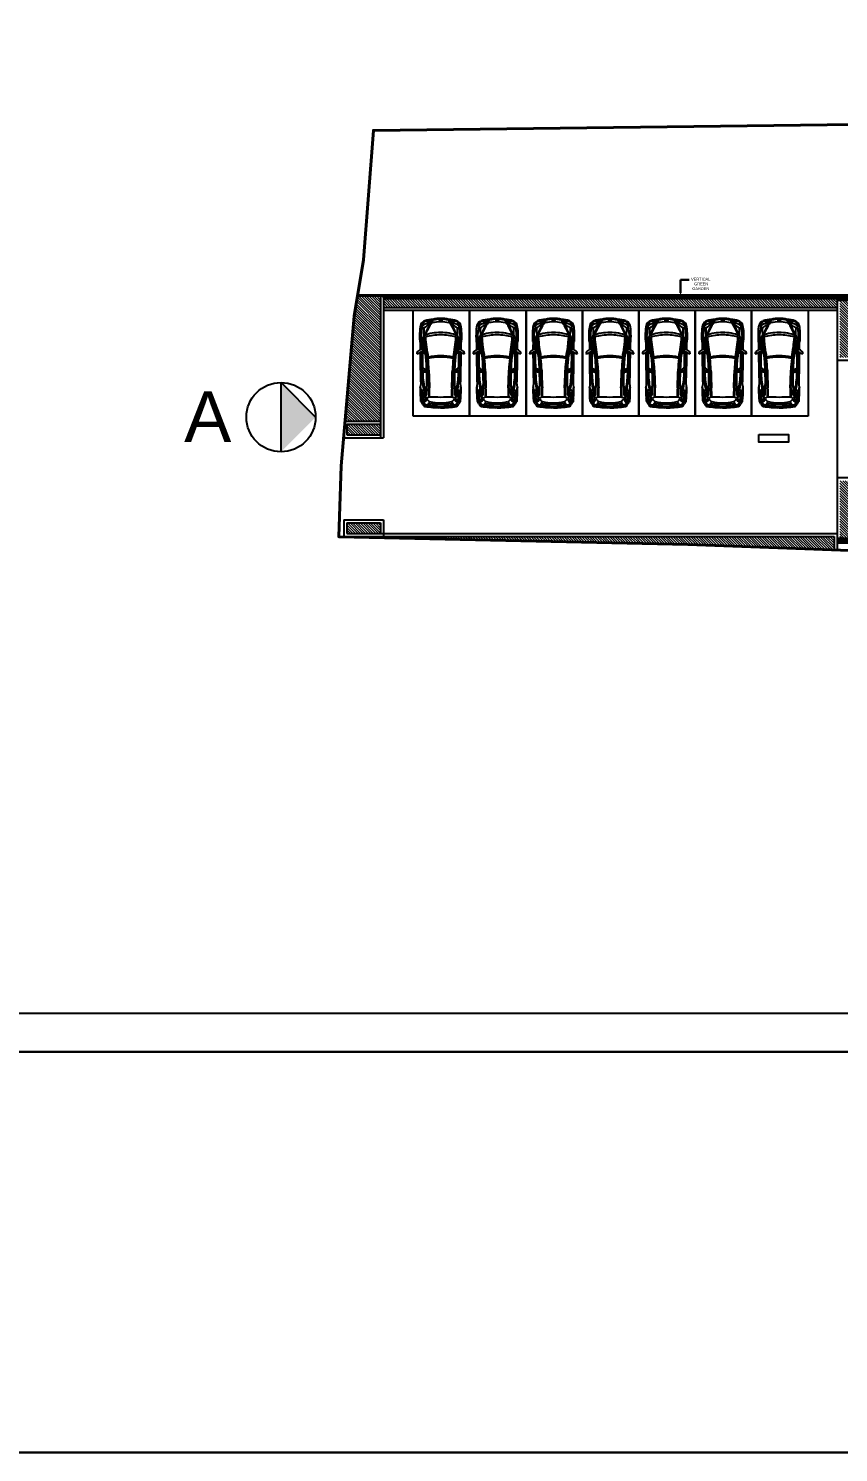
# Model space of a CAD drawing. Header units: metres. Extents: x 494 to 1845, y -666 to 1061.
# Drawn here: x 1719.3 to 1728.91, y 239.76 to 256.66 of the extents above; entities that cross this region are included whole.
import ezdxf
from ezdxf import colors
from ezdxf.entities.mleader import LeaderData, LeaderLine
from ezdxf.math import Vec2, Vec3

# ---------------------------------------------------------------- set-up
doc = ezdxf.new("R2010")
doc.units = ezdxf.units.M
doc.header["$MEASUREMENT"] = 0
doc.linetypes.add('1', pattern=[0])
for name, color, linetype, lineweight in [('A-Wall Hatch', 8, 'Continuous', 9), ('ARCHITECTURAL COMMENTS', 2, 'Continuous', 30), ('VDA-HATCH', 8, 'Continuous', 9), ('VDA-WALL', 250, 'Continuous', 25)]:
    doc.layers.add(name, color=color, linetype=linetype, lineweight=lineweight)
for name, color, linetype in [('CLOUMN GRID', 7, 'Continuous'), ('PLOT - SURVEY', 1, '1'), ('SHEET', 7, 'Continuous'), ('VDA-PARKING', 252, 'Continuous'), ('VDA-WALL BELOW', 8, 'Continuous')]:
    doc.layers.add(name, color=color, linetype=linetype)
doc.styles.get("Standard").update_dxf_attribs({"font": 'arial.ttf'})
pattern_1 = [(315, (-1377.91861, -267.855326), (0.053916892, 0.053916892), [])]

# ---------------------------------------------------------------- blocks, each defined once
blk = doc.blocks.new('DAFASDFDFA')
at = {"layer": 'SHEET'}
for points in [[(2.25, 58.4), (2.25, 0), (-102.633, 0), (-102.633, 58.4)], [(1.75, 57.9), (1.75, 0.5), (-102.133, 0.5), (-102.133, 57.9)]]:
    blk.add_lwpolyline(points, close=True, dxfattribs=at)
blk = doc.blocks.new('P1')
at = {"layer": 'VDA-PARKING'}
for p, q in [((0, 4.5), (2.4, 4.5)), ((0, 0), (0, 4.5)), ((2.4, 4.5), (2.4, 0)), ((2.4, 0), (0, 0))]:
    blk.add_line(p, q, dxfattribs=at)
at = {"layer": 'VDA-PARKING', "color": 8, "extrusion": (1.91705e-10, -0.000389212, 1)}
for p, q in [((0.457, 2.915), (0.372, 3.002, 0)), ((0.372, 3.002), (0.375, 2.898, 0)), ((0.399, 2.737), (0.51, 2.657, -0.001)), ((0.4, 2.764), (0.502, 2.7, -0.001)), ((1.937, 2.736), (1.826, 2.656, -0.001)), ((1.936, 2.763), (1.834, 2.699, -0.001)), ((1.88, 2.913), (1.965, 3.001, 0)), ((1.965, 3.001), (1.962, 2.897, 0))]:
    blk.add_line(p, q, dxfattribs=at)
for centre, radius, start, end in [((1.465, 3.555, -0.002), 1.19, 162.80916, 176.62122), ((0.896, 3.476, -0.002), 0.675, 128.59408, 152.22224), ((5.141, 2.935, -0.002), 4.832, 169.71181, 177.78954), ((0.608, 3.758, -0.002), 0.317, 110.93267, 151.98738), ((0.785, 3.3, -0.002), 0.673, 95.14623, 126.34621), ((1.447, 3.82, -0.002), 1.061, 174.3363, 181.15235), ((0.428, 3.799, -0.002), 0.0412, 181.15235, 223.46598), ((0.428, 3.8, -0.002), 0.0425, 223.46598, 263.25751), ((0.436, 3.868, -0.002), 0.11, 263.25751, 304.96799), ((5.169, 3.714, -0.002), 4.719, 179.46448, 186.39241), ((3.979, 2.04, -0.002), 3.772, 146.61914, 158.49093), ((0.81, 3.224, -0.002), 0.848, 90.53609, 113.22089), ((10.007, -1.278, -0.002), 10.62, 150.29539, 153.68777), ((0.892, 2.836, -0.002), 1.281, 92.78849, 108.04452), ((-0.027, 4.62, -0.002), 0.994, 301.97645, 329.477), ((0.971, 2.551, -0.002), 1.49, 97.71763, 105.65727), ((0.993, 3.911, -0.002), 0.223, 134.44976, 160.81228), ((0.808, 4.013, -0.002), 0.0381, 227.78475, 248.45802), ((0.814, 4.029, -0.002), 0.055, 248.45802, 280.71221), ((1.147, 2.268, -0.002), 1.736, 89.25255, 100.71221), ((1.193, 2.502, -0.002), 1.654, 90.79636, 102.6895), ((0.854, 4.062, -0.002), 0.0196, 105.82877, 154.57942), ((1.168, 2.954, -0.002), 1.171, 89.93765, 105.82877), ((1.143, 2.502, -0.002), 1.654, 77.20083, 89.09397), ((1.169, 2.954, -0.002), 1.171, 74.06156, 89.95268), ((1.189, 2.268, -0.002), 1.736, 79.17812, 90.63778), ((1.485, 4.062, -0.002), 0.0196, 25.31091, 74.06156), ((1.346, 3.911, -0.002), 0.223, 19.07805, 45.44057), ((-1.644, 2.045, -0.002), 3.772, 21.3994, 33.27119), ((2.367, 4.618, -0.002), 0.994, 210.41333, 237.91388), ((1.445, 2.835, -0.002), 1.281, 71.84581, 87.10184), ((1.525, 4.028, -0.002), 0.055, 259.17812, 291.43231), ((1.528, 3.224, -0.002), 0.848, 66.66944, 89.35424), ((1.531, 4.012, -0.002), 0.0381, 291.43231, 312.10558), ((-7.678, -1.261, -0.002), 10.62, 26.20256, 29.59494), ((1.365, 2.551, -0.002), 1.49, 74.23306, 82.1727), ((1.552, 3.299, -0.002), 0.673, 53.54412, 84.7441), ((1.902, 3.866, -0.002), 0.11, 234.92234, 276.63282), ((1.731, 3.757, -0.002), 0.317, 27.90295, 68.95766), ((-2.831, 3.722, -0.002), 4.719, 353.49792, 0.42585), ((1.442, 3.476, -0.002), 0.675, 27.66809, 51.29625), ((1.91, 3.799, -0.002), 0.0425, 276.63282, 316.42435), ((1.911, 3.798, -0.002), 0.0412, 316.42435, 358.73798), ((0.891, 3.82, -0.002), 1.061, 358.73798, 5.55403), ((-2.804, 2.943, -0.002), 4.832, 2.10079, 10.17852), ((0.873, 3.556, -0.002), 1.19, 3.26911, 17.08117), ((4.147, 3.397, -0.002), 3.876, 176.62122, 183.26911), ((0.313, 3.178, -0.002), 0.0364, 183.26911, 243.95904), ((45.639, 2.786, -0.002), 45.343, 179.54607, 179.95075), ((0.138, 2.799, -0.002), 0.367, 30.9223, 61.71962), ((8.8, 2.423, -0.002), 8.449, 175.55918, 176.07011), ((0.932, 3.164, -0.002), 0.555, 157.78599, 182.13791), ((-1.043, 3.102, -0.002), 1.42, 359.01208, 1.6745), ((3.362, 3.632, -0.002), 2.992, 186.67193, 191.85402), ((0.476, 3.352, -0.002), 0.0629, 105.3626, 159.25699), ((1.125, 1.705, -0.002), 1.846, 88.63257, 111.15123), ((13.664, 5.043, -0.002), 13.314, 188.00717, 190.96652), ((1.192, 0.807, -0.002), 2.646, 90.5448, 104.70079), ((6.442, 3.729, -0.002), 5.932, 183.50197, 191.87619), ((6.504, 3.585, -0.002), 5.983, 184.0252, 190.9208), ((1.21, 1.705, -0.002), 1.846, 68.7391, 91.25776), ((1.141, 0.807, -0.002), 2.646, 75.18954, 89.34553), ((-4.103, 3.739, -0.002), 5.932, 348.01414, 356.38836), ((-4.166, 3.595, -0.002), 5.983, 348.96953, 355.86513), ((-11.323, 5.067, -0.002), 13.314, 348.92381, 351.88316), ((1.861, 3.35, -0.002), 0.0629, 20.63334, 74.52773), ((2.198, 2.797, -0.002), 0.367, 118.17071, 148.96803), ((-1.023, 3.636, -0.002), 2.992, 348.03631, 353.2184), ((1.406, 3.164, -0.002), 0.555, 357.75242, 22.10434), ((3.38, 3.098, -0.002), 1.42, 178.21583, 180.87825), ((-6.464, 2.438, -0.002), 8.449, 3.82022, 4.33115), ((2.024, 3.176, -0.002), 0.0364, 295.93129, 356.62122), ((-43.302, 2.871, -0.002), 45.343, 359.93958, 0.34426), ((-1.809, 3.403, -0.002), 3.876, 356.62122, 3.26911), ((0.227, 2.664, -0.002), 0.0753, 171.12771, 194.94581), ((0.298, 2.653, -0.002), 0.148, 156.896, 171.12771), ((-0.113, 3.49, -0.002), 0.886, 287.51653, 300.66931), ((0.253, 2.672, -0.002), 0.0985, 134.27637, 156.896), ((0.535, 2.383, -0.002), 0.503, 111.18345, 134.27637), ((45.639, 2.786, -0.002), 45.343, 180.10431, 181.80675), ((0.374, 2.724, -0.002), 0.0351, 106.10633, 174.2179), ((8.8, 2.423, -0.002), 8.449, 177.74702, 183.00153), ((0.334, 2.889, -0.002), 0.0423, 298.00139, 12.59949), ((0.361, 2.713, -0.002), 0.045, 32.50701, 86.20012), ((8.8, 2.423, -0.002), 8.407, 176.3245, 182.5982), ((-6.681, 1.307, -0.002), 7.317, 9.1773, 13.51553), ((0.333, 2.915, -0.002), 0.141, 8.53658, 30.9223), ((-3.983, 1.826, -0.002), 4.59, 8.30457, 13.98498), ((-5.472, 1.855, -0.002), 6.046, 0.16877, 5.87651), ((-0.687, 2.308, -0.002), 1.26, 2.2889, 8.30457), ((-4.006, 1.842, -0.002), 4.647, 1.35073, 8.26762), ((1.086, 0.468, -0.002), 2.063, 87.71138, 102.94278), ((1.086, 0.468, -0.002), 2.036, 87.71138, 102.94278), ((-4.006, 1.842, -0.002), 4.676, 1.35073, 7.49041), ((1.086, 0.468, -0.002), 2.09, 87.71138, 102.42044), ((1.247, 0.468, -0.002), 2.09, 77.46989, 92.17895), ((1.247, 0.468, -0.002), 2.063, 76.94755, 92.17895), ((1.247, 0.468, -0.002), 2.036, 76.94755, 92.17895), ((6.341, 1.832, -0.002), 4.676, 172.39992, 178.5396), ((6.341, 1.832, -0.002), 4.647, 171.62271, 178.5396), ((7.807, 1.843, -0.002), 6.046, 174.01382, 179.72156), ((3.023, 2.304, -0.002), 1.26, 171.58576, 177.60143), ((6.318, 1.817, -0.002), 4.59, 165.90535, 171.58576), ((9.015, 1.292, -0.002), 7.317, 166.3748, 170.71303), ((2.004, 2.913, -0.002), 0.141, 148.96803, 171.35375), ((-6.464, 2.438, -0.002), 8.407, 357.29213, 3.56583), ((1.975, 2.711, -0.002), 0.045, 93.69021, 147.38332), ((2.003, 2.887, -0.002), 0.0423, 167.29084, 241.88894), ((1.962, 2.722, -0.002), 0.0351, 5.67243, 73.784), ((-6.464, 2.438, -0.002), 8.449, 356.8888, 2.14331), ((1.8, 2.381, -0.002), 0.503, 45.61396, 68.70688), ((2.451, 3.487, -0.002), 0.886, 239.22102, 252.3738), ((-43.302, 2.871, -0.002), 45.343, 358.08358, 359.78602), ((2.083, 2.671, -0.002), 0.0985, 22.99433, 45.61396), ((2.038, 2.651, -0.002), 0.148, 8.76262, 22.99433), ((2.11, 2.662, -0.002), 0.0753, 344.94452, 8.76262), ((0.992, 3.555, -0.002), 1.695, 245.99268, 255.85662), ((4.377, 1.926, -0.002), 4.014, 179.21387, 189.15578), ((0.583, 2.65, -0.002), 0.777, 253.73638, 269.51058), ((5.36, 10.986, -0.002), 10.226, 240.76331, 242.08742), ((4.377, 1.926, -0.002), 3.972, 180.46092, 190.68115), ((-3.708, 1.941, -0.002), 4.301, 359.50188, 5.56592), ((-6.484, 1.488, -0.002), 7.068, 358.32937, 3.12695), ((-10.7, 1.341, -0.002), 11.306, 359.5686, 2.8492), ((34.924, 2.76, -0.002), 34.294, 181.35073, 182.611), ((34.924, 2.76, -0.002), 34.265, 181.35073, 182.611), ((-32.587, 2.825, -0.002), 34.265, 357.27933, 358.5396), ((-32.587, 2.825, -0.002), 34.294, 357.27933, 358.5396), ((13.034, 1.319, -0.002), 11.306, 177.04113, 180.32173), ((6.043, 1.931, -0.002), 4.301, 174.32441, 180.38845), ((8.818, 1.473, -0.002), 7.068, 176.76338, 181.56096), ((1.346, 3.555, -0.002), 1.695, 284.03371, 293.89765), ((1.753, 2.649, -0.002), 0.777, 270.37975, 286.15395), ((-3.008, 10.994, -0.002), 10.226, 297.80291, 299.12702), ((-2.042, 1.932, -0.002), 3.972, 349.20918, 359.42941), ((-2.042, 1.932, -0.002), 4.014, 350.73455, 0.67646), ((1.463, 1.129, -0.002), 1.167, 168.78395, 179.75708), ((-0.615, 0.928, -0.002), 0.97, 0.6767, 19.13993), ((-0.278, 2.179, -0.002), 1.278, 300.41538, 313.73565), ((1.623, 1.482, -0.002), 1.225, 189.15578, 208.27101), ((-0.278, 2.179, -0.002), 1.243, 307.19819, 313.73565), ((-12.347, 0.991, -0.002), 12.921, 359.68593, 1.03813), ((2.613, 2.177, -0.002), 1.278, 226.15468, 239.47495), ((2.613, 2.177, -0.002), 1.243, 226.15468, 232.69214), ((14.68, 0.966, -0.002), 12.921, 178.8522, 180.2044), ((0.711, 1.483, -0.002), 1.225, 331.61932, 350.73455), ((2.948, 0.924, -0.002), 0.97, 160.7504, 179.21363), ((0.871, 1.13, -0.002), 1.167, 0.13325, 11.10638), ((5.805, 1.106, -0.002), 5.509, 179.70939, 184.75532), ((0.223, 0.675, -0.002), 0.144, 16.03335, 55.48899), ((0.352, 0.647, -0.002), 0.0371, 175.89334, 221.9107), ((-0.162, 0.186, -0.002), 0.653, 36.19732, 41.9107), ((0.352, 1.107, -0.002), 0.0337, 256.88461, 300.41538), ((0.379, 1.002, -0.002), 0.0266, 25.50899, 177.74852), ((2.377, 1.174, -0.002), 2.035, 186.63033, 197.66515), ((1.235, 0.966, -0.002), 0.909, 196.03335, 206.54795), ((0.405, 0.926, -0.002), 0.0203, 37.99785, 157.29035), ((2.377, 1.174, -0.002), 2.005, 186.90288, 195.509), ((-3.243, -1.358, -0.002), 4.35, 28.6909, 33.13064), ((-3.243, -1.358, -0.002), 4.324, 29.2693, 32.06891), ((0.198, 0.882, -0.002), 0.404, 306.40942, 337.95743), ((0.13, 0.952, -0.002), 0.445, 315.1666, 333.91553), ((0.654, 1.033, -0.002), 0.171, 118.32855, 159.35029), ((0.996, 1.222, -0.002), 0.518, 194.31148, 215.49781), ((0.557, 0.915, -0.002), 0.0181, 226.67045, 17.81256), ((0.678, 0.684, -0.002), 0.115, 103.99258, 156.25857), ((0.95, 0.994, -0.002), 0.461, 214.96682, 233.82821), ((1.919, -0.221, -0.002), 1.479, 145.58276, 151.99186), ((0.981, -1.842, -0.002), 2.658, 96.44818, 97.14807), ((-5.042, 0.938, -0.002), 5.714, 358.5996, 2.611), ((0.723, 0.713, -0.002), 0.101, 243.4254, 256.47042), ((0.886, -3.46, -0.002), 4.264, 86.23142, 92.74207), ((-5.042, 0.938, -0.002), 5.742, 358.5996, 2.611), ((1.15, 2.486, -0.002), 1.925, 256.47042, 270.49149), ((1.439, -3.46, -0.002), 4.264, 87.14826, 93.65891), ((1.186, 2.486, -0.002), 1.925, 269.39884, 283.41991), ((7.375, 0.926, -0.002), 5.742, 177.27933, 181.29073), ((1.61, 0.712, -0.002), 0.101, 283.41991, 296.46493), ((0.412, -0.22, -0.002), 1.479, 27.89847, 34.30757), ((1.347, -1.842, -0.002), 2.658, 82.74226, 83.44215), ((1.383, 0.994, -0.002), 0.461, 306.06212, 324.92351), ((7.375, 0.926, -0.002), 5.714, 177.27933, 181.29073), ((1.655, 0.683, -0.002), 0.115, 23.63176, 75.89775), ((1.776, 0.914, -0.002), 0.0181, 162.07777, 313.21988), ((1.337, 1.221, -0.002), 0.518, 324.39252, 345.57885), ((5.572, -1.366, -0.002), 4.35, 146.75969, 151.19943), ((2.135, 0.88, -0.002), 0.404, 201.9329, 233.48091), ((1.679, 1.032, -0.002), 0.171, 20.54004, 61.56178), ((5.572, -1.366, -0.002), 4.324, 147.82142, 150.62103), ((2.204, 0.95, -0.002), 0.445, 205.9748, 224.72373), ((-0.043, 1.177, -0.002), 2.005, 344.38133, 352.98745), ((-0.043, 1.177, -0.002), 2.035, 342.22518, 353.26), ((1.098, 0.966, -0.002), 0.909, 333.34238, 343.85698), ((1.928, 0.924, -0.002), 0.0203, 22.59998, 141.89248), ((1.954, 1, -0.002), 0.0266, 2.14181, 154.38134), ((1.981, 1.105, -0.002), 0.0337, 239.47495, 283.00572), ((2.493, 0.184, -0.002), 0.653, 137.97963, 143.69301), ((2.109, 0.673, -0.002), 0.144, 124.40134, 163.85698), ((1.981, 0.646, -0.002), 0.0371, 317.97963, 3.99699), ((-3.472, 1.115, -0.002), 5.509, 355.13501, 0.18094), ((0.179, 0.435, -0.002), 0.231, 22.27541, 36.19732), ((0.916, 0.737, -0.002), 0.565, 202.27541, 206.46968), ((0.542, 0.551, -0.002), 0.148, 206.46968, 252.59162), ((0.431, 0.564, -0.002), 0.0098, 206.54795, 314.94424), ((0.546, 0.567, -0.002), 0.117, 186.5016, 251.26035), ((0.593, 0.626, -0.002), 0.155, 202.74493, 277.76813), ((1.103, 3.659, -0.002), 3.304, 259.45213, 271.0928), ((1.069, 3.559, -0.002), 3.153, 259.75072, 271.76243), ((1.197, 3.995, -0.002), 3.57, 260.59777, 269.5043), ((40.602, 1047.071, -0.002), 1047.302, 267.81584, 267.842045), ((-36.266, 1047.145, -0.002), 1047.302, 272.048285, 272.07449), ((1.142, 3.995, -0.002), 3.57, 270.38603, 279.29256), ((1.269, 3.558, -0.002), 3.153, 268.1279, 280.13961), ((1.236, 3.658, -0.002), 3.304, 268.79753, 280.4382), ((1.74, 0.625, -0.002), 0.155, 262.1222, 337.1454), ((1.787, 0.566, -0.002), 0.117, 288.62998, 353.38873), ((1.79, 0.55, -0.002), 0.148, 287.29871, 333.42065), ((1.902, 0.562, -0.002), 0.0098, 224.94609, 333.34238), ((1.417, 0.737, -0.002), 0.565, 333.42065, 337.61492), ((2.153, 0.434, -0.002), 0.231, 143.69301, 157.61492)]:
    blk.add_arc(centre, radius, start, end, dxfattribs=at)
blk.add_ellipse((1.17, 4.063), major_axis=(-0.0606, -0.0003, 0), ratio=0.652487, start_param=4.708193, end_param=7.849785, dxfattribs=at)
at = {"layer": 'VDA-PARKING', "color": 8, "extrusion": (-1.91705e-10, 0.000389212, -1)}
blk.add_ellipse((1.17, 4.063), major_axis=(0.0606, -0.0004, 0), ratio=0.652487, start_param=4.708193, end_param=7.849785, dxfattribs=at)
blk = doc.blocks.new('RWRERE')
h = blk.add_hatch(color=251)
h.dxf.hatch_style = 1
h.paths.add_polyline_path([(0, 0.383), (-0.383, 0), (0.383, 0)])
for p, q in [((-0.383, 0), (0, 0.383)), ((0.383, 0), (-0.383, 0))]:
    blk.add_line(p, q)
blk.add_circle((0, 0), 0.383)
blk = doc.blocks.new('zw$4F79')
at = {"layer": 'A-Wall Hatch'}
h = blk.add_hatch(dxfattribs=at)
h.set_pattern_fill('ANSI31', color=62, scale=0.61, angle=270)
h.set_pattern_definition(pattern_1)
h.paths.add_polyline_path([(0.266, 7.2), (1.772, 7.2), (1.772, 12.55), (0.802, 12.55), (0.658, 11.681)])
h.paths.add_polyline_path([(0.341, 6.625), (1.772, 6.625), (1.772, 7.075), (0.341, 7.075)])
h.paths.add_polyline_path([(0.341, 2.425), (1.772, 2.425), (1.772, 2.875), (0.341, 2.875)])
h.paths.add_polyline_path([(1.897, 2.242), (1.897, 2.3), (21.074, 2.3), (21.074, 1.731), (14.846, 1.963)])
h.paths.add_polyline_path([(21.324, 2.225), (24.199, 2.225), (24.199, 4.662), (21.324, 4.662)])
h.paths.add_polyline_path([(21.324, 9.912), (21.324, 12.35), (24.199, 12.35), (24.199, 9.912)])
h.paths.add_polyline_path([(62.369, 13.375), (69.599, 13.375), (69.592, 14.297)])
h.paths.add_polyline_path([(69.599, 14.243), (73.624, 14.243), (73.624, 14.811), (69.592, 14.297)])
h = blk.add_hatch(dxfattribs=at)
h.set_pattern_fill('ANSI31', color=62, scale=0.61, angle=270)
h.set_pattern_definition(pattern_1)
h.paths.add_polyline_path([(1.897, 12.05), (21.199, 12.05), (21.199, 12.425), (1.897, 12.425)])
at = {"layer": 'VDA-HATCH'}
h = blk.add_hatch(dxfattribs=at)
h.set_pattern_fill('ANSI31', color=256, scale=0.26)
h.set_pattern_definition([(45, (-1377.91861, -267.855326), (-0.0229809704, 0.0229809704), [])])
h.paths.add_polyline_path([(21.199, 12.55), (21.199, 12.35), (24.199, 12.35), (24.199, 12.55)])
h.paths.add_polyline_path([(21.199, 2.025), (24.199, 2.025), (24.199, 2.15), (24.199, 2.225), (21.199, 2.225)])
at = {"color": 105, "lineweight": 30}
for points in [[(21.199, 12.35), (24.324, 12.35), (24.324, 12.425), (54.922, 12.425), (73.624, 14.811)], [(1.897, 12.425), (21.199, 12.425)]]:
    blk.add_lwpolyline(points, dxfattribs=at)
blk.add_lwpolyline([(17.873, 6.643), (19.133, 6.643), (19.133, 6.313), (17.873, 6.313)], close=True)
at = {"layer": 'PLOT - SURVEY', "color": 250, "linetype": 'Continuous', "lineweight": 40}
blk.add_line((0.782, 12.55), (54.914, 12.55), dxfattribs=at)
for points in [[(82.199, 23.088), (54.511, 19.555), (23.054, 19.845), (1.472, 19.582)], [(80.874, 22.919), (54.511, 19.555), (23.054, 19.845), (1.472, 19.582), (1.055, 14.074), (0.658, 11.681), (0.1, 5.305), (0, 2.283), (14.846, 1.963), (47.734, 0.735), (84.13, 0.484)]]:
    blk.add_lwpolyline(points, dxfattribs=at)
at = {"layer": 'VDA-WALL'}
for p, q in [((1.772, 12.55), (54.914, 12.55)), ((21.199, 9.787), (21.199, 4.787)), ((21.199, 2.225), (24.199, 2.225)), ((21.199, 2.225), (21.199, 2.025)), ((21.199, 2.025), (28.814, 2.025))]:
    blk.add_line(p, q, dxfattribs=at)
blk.add_lwpolyline([(21.199, 12.35), (24.199, 12.35), (24.199, 12.55), (21.199, 12.55)], close=True, dxfattribs=at)
at = {"layer": 'VDA-WALL BELOW'}
for p, q in [((1.772, 12.55), (1.772, 6.5)), ((1.897, 12.55), (1.897, 6.5)), ((1.897, 12.425), (21.199, 12.425)), ((21.199, 12.55), (21.199, 9.787)), ((1.897, 12.05), (21.199, 12.05)), ((1.897, 11.925), (21.199, 11.925)), ((24.199, 9.787), (21.199, 9.787)), ((0.266, 7.2), (1.772, 7.2)), ((0.341, 7.075), (1.772, 7.075)), ((0.341, 7.075), (0.341, 6.625)), ((0.216, 6.5), (1.772, 6.5)), ((0.341, 6.625), (1.772, 6.625)), ((1.772, 6.5), (1.897, 6.5)), ((24.199, 4.787), (21.199, 4.787)), ((21.199, 4.787), (21.199, 2.225)), ((0.216, 3), (1.897, 3)), ((0.216, 3), (0.216, 2.3)), ((0.341, 2.875), (1.772, 2.875)), ((0.341, 2.875), (0.341, 2.425)), ((0.341, 2.425), (21.199, 2.425)), ((1.772, 2.875), (1.772, 2.425)), ((1.897, 3), (1.897, 2.242)), ((0.005, 2.3), (21.074, 2.3)), ((0.155, 2.3), (1.897, 2.3)), ((21.074, 2.3), (21.074, 1.731)), ((21.199, 2.025), (21.199, 1.726))]:
    blk.add_line(p, q, dxfattribs=at)
blk.add_lwpolyline([(1.897, 12.512), (21.199, 12.512), (21.199, 12.462), (1.897, 12.462)], close=True, dxfattribs=at)
at = {"layer": 'VDA-PARKING'}
for p in [(3.165, 7.425), (5.565, 7.425), (7.965, 7.425), (10.365, 7.425), (12.765, 7.425), (15.165, 7.425), (17.565, 7.425)]:
    blk.add_blockref('P1', p, dxfattribs=at)
at = {"color": 105, "lineweight": 30}
ml = blk.add_multileader_mtext('Standard', dxfattribs=at)
ml.set_content('{\\H0.66667x;\\C256;\\c0;VERTICAL\\P GREEN \\PGARDEN\\H1.5x;\\P\\pq*;} ', color=105)
ml.set_leader_properties()
ml.build(insert=Vec2(0, 0))
ml.multileader.update_dxf_attribs({"dogleg_length": 0.36, "arrow_head_size": 0.18})
ctx = ml.context
ctx.base_point, ctx.char_height, ctx.arrow_head_size, ctx.landing_gap_size, ctx.plane_origin = Vec3(14.9, 13.219), 0.18, 0.18, 0.09, Vec3(14.54, 12.488)
ctx.text_align_type = 1
notes = []
notes.append((ctx, [(0, (1, 1, 0), (14.54, 13.219), (1, 0), 0.36, [(0, [(14.54, 12.488)], 0, [])])]))
ctx.mtext.insert, ctx.mtext.alignment, ctx.mtext.flow_direction = Vec3(15.397, 13.309), 2, 5
for ctx, leaders in notes:
    for number, flags, end, landing, length, lines in leaders:
        leader = LeaderData()
        leader.index, (leader.has_last_leader_line, leader.has_dogleg_vector, leader.attachment_direction) = number, flags
        leader.last_leader_point, leader.dogleg_vector, leader.dogleg_length = Vec3(end), Vec3(landing), length
        for number, points, colour, breaks in lines:
            line = LeaderLine()
            line.index, line.vertices, line.color, line.breaks = number, Vec3.list(points), colors.encode_raw_color(colour), breaks
            leader.lines.append(line)
        ctx.leaders.append(leader)

msp = doc.modelspace()

# ---------------------------------------------------------------- linework, layer by layer
at = {"layer": 'ARCHITECTURAL COMMENTS'}
msp.add_lwpolyline([(1458.8635, 306.4524), (1770.5289, 306.4524), (1770.5289, 239.756), (1458.8635, 239.756)], close=True, dxfattribs=at)
at = {"layer": 'VDA-WALL'}
msp.add_lwpolyline([(1664.9913, 244.5134), (1759.9319, 244.5134), (1759.9319, 297.3774), (1664.9913, 297.3774)], close=True, dxfattribs=at)

# ---------------------------------------------------------------- block references
at = {"xscale": 1.072497202074923, "yscale": 1.072497202074923, "zscale": 1.072497202074923, "rotation": 270}
msp.add_blockref('RWRERE', (1722.2945, 252.0467), dxfattribs=at)
at = {"layer": 'CLOUMN GRID', "color": 2, "lineweight": 30, "xscale": 0.2788796999238565, "yscale": 0.2788796999238565, "zscale": 0.2788796999238565}
msp.add_blockref('zw$4F79', (1722.9807, 249.9895), dxfattribs=at)
at = {"layer": 'VDA-WALL', "xscale": 0.9052046613064094, "yscale": 0.9052046613064094, "zscale": 0.9052046613064094}
msp.add_blockref('DAFASDFDFA', (1757.8952, 244.5134), dxfattribs=at)

# ---------------------------------------------------------------- texts
at = {"insert": (1721.1457, 251.753), "char_height": 0.6, "width": 3.795522, "attachment_point": 7}
msp.add_mtext('A', dxfattribs=at)

doc.saveas('drawing.dxf')
